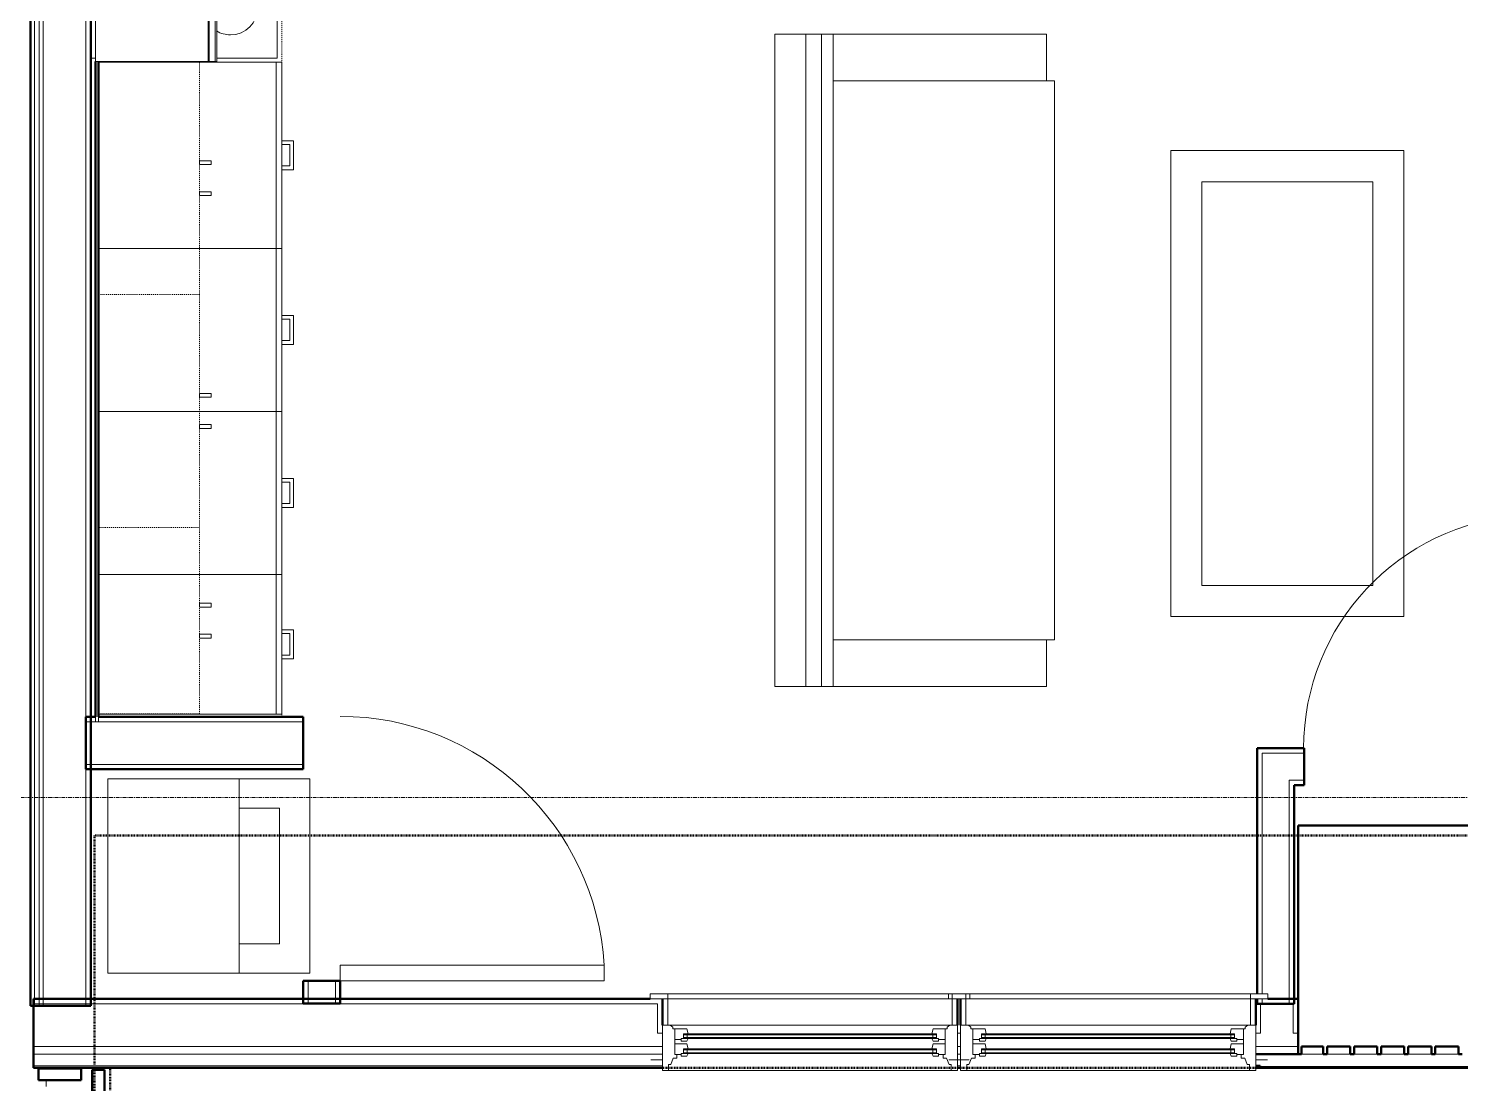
# Model space of a CAD drawing. Header units: inches. Extents: x -4217 to -1814, y 9706 to 12425.
# Drawn here: x -3410.5 to -3226.2, y 11245.4 to 11381.2 of the extents above; entities that cross this region are included whole.
import ezdxf

# ---------------------------------------------------------------- set-up
doc = ezdxf.new("R2010")
doc.units = ezdxf.units.IN
doc.header["$MEASUREMENT"] = 0
for name, pattern in [('Dash', [0.25, 0.125, -0.125]), ('Dash 1_16_', [0.125, 0.0625, -0.0625]), ('Grid Line 1_2_', [0.875, 0.5, -0.125, 0.125, -0.125])]:
    doc.linetypes.add(name, pattern=pattern)
for name, color, linetype, lineweight in [('A-DOOR-1', 7, 'Continuous', 9), ('A-DOOR-2', 50, 'Continuous', 20), ('A-FLOR-1', 10, 'Continuous', 13), ('A-GENM-2', 7, 'Continuous', 9), ('A-GENM-3', 250, 'Continuous', 50), ('A-GLAZ-2', 250, 'Continuous', 50), ('A-GLAZ-3', 7, 'Continuous', 9), ('A-GLAZ-4', 50, 'Continuous', 20), ('A-GLAZ-CWMG-2', 250, 'Continuous', 50), ('A-WALL', 113, 'Continuous', 13), ('A-WALL-3', 250, 'Continuous', 50), ('A-WALL-4', 10, 'Continuous', 13), ('C-PROP-LINE-2', 91, 'Dash 1_16_', 50), ('I-FURN', 30, 'Continuous', 9), ('I-FURN-1', 7, 'Continuous', 9), ('I-WALL-3', 2, 'Continuous', 50), ('P-SANR-FIXT-2', 7, 'Continuous', 9), ('Q-CASE-3', 7, 'Continuous', 9), ('Q-CASE-4', 7, 'Dash', 9), ('Q-CASE-HDLN-1', 7, 'Dash', 9), ('Q-SPCQ-1', 7, 'Continuous', 9), ('S-GRID-1', 1, 'Grid Line 1_2_', 9)]:
    doc.layers.add(name, color=color, linetype=linetype, lineweight=lineweight)

msp = doc.modelspace()

# ---------------------------------------------------------------- linework, layer by layer
at = {"layer": 'A-DOOR-1'}
for centre, radius, start, end in [((-3216.27618, 11288.5394), 30.06659, 93.8140748, 180), ((-3370.42233, 11258.58149), 34.06659, 3.365687, 90)]:
    msp.add_arc(centre, radius, start, end, dxfattribs=at)
at = {"layer": 'A-DOOR-2'}
for p, q in [((-3370.42233, 11260.58149), (-3336.4145, 11260.58149)), ((-3370.42233, 11258.58149), (-3370.42233, 11260.58149)), ((-3336.4145, 11258.58149), (-3336.4145, 11260.58149)), ((-3370.42233, 11258.58149), (-3336.4145, 11258.58149))]:
    msp.add_line(p, q, dxfattribs=at)
at = {"layer": 'A-FLOR-1'}
for p, q in [((-3408.29874, 11247.2894), (-3408.29874, 11247.3894)), ((-3408.29874, 11244.96205), (-3408.29874, 11245.7894))]:
    msp.add_line(p, q, dxfattribs=at)
at = {"layer": 'A-GENM-2'}
for p, q in [((-3243.82982, 11249.1394), (-3246.62669, 11249.1394)), ((-3240.34544, 11249.1394), (-3243.32982, 11249.1394)), ((-3236.86107, 11249.1394), (-3239.84544, 11249.1394)), ((-3233.37669, 11249.1394), (-3236.36107, 11249.1394)), ((-3229.89232, 11249.1394), (-3232.87669, 11249.1394)), ((-3226.40794, 11249.1394), (-3229.39232, 11249.1394))]:
    msp.add_line(p, q, dxfattribs=at)
at = {"layer": 'A-GENM-3'}
for p, q in [((-3219.18919, 11278.5769), (-3247.06419, 11278.5769)), ((-3247.06419, 11278.5769), (-3247.06419, 11249.1394)), ((-3246.62669, 11249.1394), (-3246.62669, 11250.1394)), ((-3246.62669, 11250.1394), (-3243.82982, 11250.1394)), ((-3243.82982, 11250.1394), (-3243.82982, 11249.1394)), ((-3243.32982, 11249.1394), (-3243.32982, 11250.1394)), ((-3243.32982, 11250.1394), (-3240.34544, 11250.1394)), ((-3240.34544, 11250.1394), (-3240.34544, 11249.1394)), ((-3239.84544, 11249.1394), (-3239.84544, 11250.1394)), ((-3239.84544, 11250.1394), (-3236.86107, 11250.1394)), ((-3236.86107, 11250.1394), (-3236.86107, 11249.1394)), ((-3236.36107, 11249.1394), (-3236.36107, 11250.1394)), ((-3236.36107, 11250.1394), (-3233.37669, 11250.1394)), ((-3233.37669, 11250.1394), (-3233.37669, 11249.1394)), ((-3232.87669, 11249.1394), (-3232.87669, 11250.1394)), ((-3232.87669, 11250.1394), (-3229.89232, 11250.1394)), ((-3229.89232, 11250.1394), (-3229.89232, 11249.1394)), ((-3229.39232, 11249.1394), (-3229.39232, 11250.1394)), ((-3229.39232, 11250.1394), (-3226.40794, 11250.1394)), ((-3226.40794, 11250.1394), (-3226.40794, 11249.1394)), ((-3247.06419, 11249.1394), (-3246.62669, 11249.1394)), ((-3243.82982, 11249.1394), (-3243.32982, 11249.1394)), ((-3240.34544, 11249.1394), (-3239.84544, 11249.1394)), ((-3236.86107, 11249.1394), (-3236.36107, 11249.1394)), ((-3233.37669, 11249.1394), (-3232.87669, 11249.1394)), ((-3229.89232, 11249.1394), (-3229.39232, 11249.1394)), ((-3226.40794, 11249.1394), (-3225.90794, 11249.1394))]:
    msp.add_line(p, q, dxfattribs=at)
at = {"layer": 'A-GLAZ-2'}
for p, q in [((-3251.94796, 11247.4519), (-3213.92452, 11247.4519)), ((-3213.92452, 11247.3894), (-3251.94796, 11247.3894))]:
    msp.add_line(p, q, dxfattribs=at)
at = {"layer": 'A-GLAZ-3'}
for p, q in [((-3330.49796, 11256.8894), (-3289.34952, 11256.8894)), ((-3330.49796, 11256.2644), (-3330.49796, 11256.8894)), ((-3289.34952, 11256.2644), (-3330.49796, 11256.2644)), ((-3328.87296, 11256.2644), (-3290.97452, 11256.2644)), ((-3328.87296, 11252.8894), (-3328.87296, 11256.2644)), ((-3328.24796, 11256.2644), (-3328.24796, 11256.8894)), ((-3328.24796, 11252.8894), (-3328.24796, 11256.2644)), ((-3250.94952, 11256.8894), (-3292.09796, 11256.8894)), ((-3292.09796, 11256.8894), (-3292.09796, 11256.2644)), ((-3292.09796, 11256.2644), (-3250.94952, 11256.2644)), ((-3291.59952, 11256.2644), (-3291.59952, 11256.8894)), ((-3291.59952, 11252.8894), (-3291.59952, 11256.2644)), ((-3290.97452, 11256.2644), (-3290.97452, 11252.8894)), ((-3252.57452, 11256.2644), (-3290.47296, 11256.2644)), ((-3290.47296, 11256.2644), (-3290.47296, 11252.8894)), ((-3289.84796, 11256.2644), (-3289.84796, 11256.8894)), ((-3289.84796, 11252.8894), (-3289.84796, 11256.2644)), ((-3289.34952, 11256.8894), (-3289.34952, 11256.2644)), ((-3253.19952, 11256.2644), (-3253.19952, 11256.8894)), ((-3253.19952, 11252.8894), (-3253.19952, 11256.2644)), ((-3252.57452, 11252.8894), (-3252.57452, 11256.2644)), ((-3250.94952, 11256.2644), (-3250.94952, 11256.8894)), ((-3290.97452, 11252.8894), (-3328.87296, 11252.8894)), ((-3326.21671, 11251.6394), (-3325.62296, 11251.6394)), ((-3325.74796, 11251.2644), (-3325.74796, 11251.6394)), ((-3325.62296, 11251.7644), (-3294.22452, 11251.7644)), ((-3325.62296, 11251.6394), (-3294.22452, 11251.6394)), ((-3293.63077, 11251.6394), (-3294.22452, 11251.6394)), ((-3294.09952, 11251.2644), (-3294.09952, 11251.6394)), ((-3290.47296, 11252.8894), (-3252.57452, 11252.8894)), ((-3287.81671, 11251.6394), (-3287.22296, 11251.6394)), ((-3287.34796, 11251.2644), (-3287.34796, 11251.6394)), ((-3255.82452, 11251.7644), (-3287.22296, 11251.7644)), ((-3255.82452, 11251.6394), (-3287.22296, 11251.6394)), ((-3255.23077, 11251.6394), (-3255.82452, 11251.6394)), ((-3255.69952, 11251.2644), (-3255.69952, 11251.6394)), ((-3326.21671, 11251.2644), (-3325.62296, 11251.2644)), ((-3326.21671, 11249.7019), (-3325.62296, 11249.7019)), ((-3325.74796, 11249.3269), (-3325.74796, 11249.7019)), ((-3325.62296, 11251.2644), (-3294.22452, 11251.2644)), ((-3325.62296, 11251.1394), (-3294.22452, 11251.1394)), ((-3325.62296, 11249.8269), (-3294.22452, 11249.8269)), ((-3325.62296, 11249.7019), (-3294.22452, 11249.7019)), ((-3293.63077, 11251.2644), (-3294.22452, 11251.2644)), ((-3293.63077, 11249.7019), (-3294.22452, 11249.7019)), ((-3294.09952, 11249.3269), (-3294.09952, 11249.7019)), ((-3287.81671, 11251.2644), (-3287.22296, 11251.2644)), ((-3287.81671, 11249.7019), (-3287.22296, 11249.7019)), ((-3287.34796, 11249.3269), (-3287.34796, 11249.7019)), ((-3255.82452, 11251.2644), (-3287.22296, 11251.2644)), ((-3255.82452, 11251.1394), (-3287.22296, 11251.1394)), ((-3255.82452, 11249.8269), (-3287.22296, 11249.8269)), ((-3255.82452, 11249.7019), (-3287.22296, 11249.7019)), ((-3255.23077, 11251.2644), (-3255.82452, 11251.2644)), ((-3255.23077, 11249.7019), (-3255.82452, 11249.7019)), ((-3255.69952, 11249.3269), (-3255.69952, 11249.7019)), ((-3326.21671, 11249.3269), (-3325.62296, 11249.3269)), ((-3325.62296, 11249.3269), (-3294.22452, 11249.3269)), ((-3325.62296, 11249.2019), (-3294.22452, 11249.2019)), ((-3293.63077, 11249.3269), (-3294.22452, 11249.3269)), ((-3287.81671, 11249.3269), (-3287.22296, 11249.3269)), ((-3255.82452, 11249.3269), (-3287.22296, 11249.3269)), ((-3255.82452, 11249.2019), (-3287.22296, 11249.2019)), ((-3255.23077, 11249.3269), (-3255.82452, 11249.3269))]:
    msp.add_line(p, q, dxfattribs=at)
at = {"layer": 'A-GLAZ-4'}
for p, q in [((-3328.93546, 11252.8894), (-3290.91202, 11252.8894)), ((-3328.93546, 11247.0144), (-3328.93546, 11252.8894)), ((-3327.59171, 11252.60924), (-3327.92559, 11252.8894)), ((-3327.59171, 11252.60924), (-3327.59171, 11252.3894)), ((-3327.59171, 11252.3894), (-3325.77921, 11252.3894)), ((-3327.34171, 11249.0769), (-3327.34171, 11252.3894)), ((-3326.21671, 11251.1394), (-3326.21671, 11251.7644)), ((-3325.62296, 11251.7644), (-3326.21671, 11251.7644)), ((-3325.77921, 11252.3894), (-3325.62296, 11251.7644)), ((-3294.06827, 11252.3894), (-3294.22452, 11251.7644)), ((-3294.22452, 11251.7644), (-3293.63077, 11251.7644)), ((-3292.25577, 11252.3894), (-3294.06827, 11252.3894)), ((-3293.63077, 11251.1394), (-3293.63077, 11251.7644)), ((-3292.50577, 11249.0769), (-3292.50577, 11252.3894)), ((-3292.25577, 11252.60924), (-3291.92189, 11252.8894)), ((-3292.25577, 11252.60924), (-3292.25577, 11252.3894)), ((-3290.91202, 11252.8894), (-3290.91202, 11247.0144)), ((-3252.51202, 11252.8894), (-3290.53546, 11252.8894)), ((-3290.53546, 11252.8894), (-3290.53546, 11247.0144)), ((-3289.19171, 11252.60924), (-3289.52559, 11252.8894)), ((-3289.19171, 11252.60924), (-3289.19171, 11252.3894)), ((-3289.19171, 11252.3894), (-3287.37921, 11252.3894)), ((-3288.94171, 11249.0769), (-3288.94171, 11252.3894)), ((-3287.81671, 11251.1394), (-3287.81671, 11251.7644)), ((-3287.22296, 11251.7644), (-3287.81671, 11251.7644)), ((-3287.37921, 11252.3894), (-3287.22296, 11251.7644)), ((-3255.66827, 11252.3894), (-3255.82452, 11251.7644)), ((-3255.82452, 11251.7644), (-3255.23077, 11251.7644)), ((-3253.85577, 11252.3894), (-3255.66827, 11252.3894)), ((-3255.23077, 11251.1394), (-3255.23077, 11251.7644)), ((-3254.10577, 11249.0769), (-3254.10577, 11252.3894)), ((-3253.85577, 11252.60924), (-3253.52189, 11252.8894)), ((-3253.85577, 11252.60924), (-3253.85577, 11252.3894)), ((-3252.51202, 11247.0144), (-3252.51202, 11252.8894)), ((-3327.34171, 11251.0144), (-3326.49796, 11251.0144)), ((-3327.34171, 11250.4519), (-3325.77921, 11250.4519)), ((-3326.49796, 11251.1394), (-3326.49796, 11250.79565)), ((-3325.62608, 11251.1394), (-3326.49796, 11251.1394)), ((-3325.77921, 11250.79565), (-3326.49796, 11250.79565)), ((-3326.21671, 11249.2019), (-3326.21671, 11249.8269)), ((-3325.62296, 11249.8269), (-3326.21671, 11249.8269)), ((-3325.77921, 11250.79565), (-3325.62608, 11251.1394)), ((-3325.77921, 11250.4519), (-3325.62296, 11249.8269)), ((-3294.06827, 11250.4519), (-3294.22452, 11249.8269)), ((-3294.22452, 11249.8269), (-3293.63077, 11249.8269)), ((-3294.06827, 11250.79565), (-3294.22139, 11251.1394)), ((-3294.22139, 11251.1394), (-3293.34952, 11251.1394)), ((-3294.06827, 11250.79565), (-3293.34952, 11250.79565)), ((-3292.50577, 11250.4519), (-3294.06827, 11250.4519)), ((-3293.63077, 11249.2019), (-3293.63077, 11249.8269)), ((-3293.34952, 11251.1394), (-3293.34952, 11250.79565)), ((-3292.50577, 11251.0144), (-3293.34952, 11251.0144)), ((-3288.94171, 11251.0144), (-3288.09796, 11251.0144)), ((-3288.94171, 11250.4519), (-3287.37921, 11250.4519)), ((-3288.09796, 11251.1394), (-3288.09796, 11250.79565)), ((-3287.22608, 11251.1394), (-3288.09796, 11251.1394)), ((-3287.37921, 11250.79565), (-3288.09796, 11250.79565)), ((-3287.81671, 11249.2019), (-3287.81671, 11249.8269)), ((-3287.22296, 11249.8269), (-3287.81671, 11249.8269)), ((-3287.37921, 11250.79565), (-3287.22608, 11251.1394)), ((-3287.37921, 11250.4519), (-3287.22296, 11249.8269)), ((-3255.66827, 11250.4519), (-3255.82452, 11249.8269)), ((-3255.82452, 11249.8269), (-3255.23077, 11249.8269)), ((-3255.66827, 11250.79565), (-3255.82139, 11251.1394)), ((-3255.82139, 11251.1394), (-3254.94952, 11251.1394)), ((-3255.66827, 11250.79565), (-3254.94952, 11250.79565)), ((-3254.10577, 11250.4519), (-3255.66827, 11250.4519)), ((-3255.23077, 11249.2019), (-3255.23077, 11249.8269)), ((-3254.94952, 11251.1394), (-3254.94952, 11250.79565)), ((-3254.10577, 11251.0144), (-3254.94952, 11251.0144)), ((-3328.93546, 11248.3894), (-3330.43546, 11248.3894)), ((-3327.84827, 11247.8269), (-3327.52921, 11248.6394)), ((-3327.52921, 11248.6394), (-3327.06046, 11248.6394)), ((-3327.34171, 11249.0769), (-3326.49796, 11249.0769)), ((-3327.06046, 11248.6394), (-3327.06046, 11249.0769)), ((-3326.49796, 11249.2019), (-3326.49796, 11248.85815)), ((-3325.62608, 11249.2019), (-3326.49796, 11249.2019)), ((-3325.77921, 11248.85815), (-3326.49796, 11248.85815)), ((-3325.77921, 11248.85815), (-3325.62608, 11249.2019)), ((-3294.06827, 11248.85815), (-3294.22139, 11249.2019)), ((-3294.22139, 11249.2019), (-3293.34952, 11249.2019)), ((-3294.06827, 11248.85815), (-3293.34952, 11248.85815)), ((-3293.34952, 11249.2019), (-3293.34952, 11248.85815)), ((-3292.50577, 11249.0769), (-3293.34952, 11249.0769)), ((-3292.78702, 11248.6394), (-3292.78702, 11249.0769)), ((-3292.31827, 11248.6394), (-3292.78702, 11248.6394)), ((-3291.9992, 11247.8269), (-3292.31827, 11248.6394)), ((-3290.53546, 11248.3894), (-3292.03546, 11248.3894)), ((-3290.91202, 11248.3894), (-3289.41202, 11248.3894)), ((-3289.44827, 11247.8269), (-3289.12921, 11248.6394)), ((-3289.12921, 11248.6394), (-3288.66046, 11248.6394)), ((-3288.94171, 11249.0769), (-3288.09796, 11249.0769)), ((-3288.66046, 11248.6394), (-3288.66046, 11249.0769)), ((-3288.09796, 11249.2019), (-3288.09796, 11248.85815)), ((-3287.22608, 11249.2019), (-3288.09796, 11249.2019)), ((-3287.37921, 11248.85815), (-3288.09796, 11248.85815)), ((-3287.37921, 11248.85815), (-3287.22608, 11249.2019)), ((-3255.66827, 11248.85815), (-3255.82139, 11249.2019)), ((-3255.82139, 11249.2019), (-3254.94952, 11249.2019)), ((-3255.66827, 11248.85815), (-3254.94952, 11248.85815)), ((-3254.94952, 11249.2019), (-3254.94952, 11248.85815)), ((-3254.10577, 11249.0769), (-3254.94952, 11249.0769)), ((-3254.38702, 11248.6394), (-3254.38702, 11249.0769)), ((-3253.91827, 11248.6394), (-3254.38702, 11248.6394)), ((-3253.5992, 11247.8269), (-3253.91827, 11248.6394)), ((-3252.51202, 11248.3894), (-3251.01202, 11248.3894)), ((-3290.91202, 11247.0144), (-3328.93546, 11247.0144)), ((-3328.12296, 11247.8269), (-3327.84827, 11247.8269)), ((-3328.12296, 11247.0144), (-3328.12296, 11247.8269)), ((-3291.72452, 11247.8269), (-3291.9992, 11247.8269)), ((-3291.72452, 11247.0144), (-3291.72452, 11247.8269)), ((-3290.53546, 11247.0144), (-3252.51202, 11247.0144)), ((-3289.72296, 11247.8269), (-3289.44827, 11247.8269)), ((-3289.72296, 11247.0144), (-3289.72296, 11247.8269)), ((-3253.32452, 11247.8269), (-3253.5992, 11247.8269)), ((-3253.32452, 11247.0144), (-3253.32452, 11247.8269))]:
    msp.add_line(p, q, dxfattribs=at)
at = {"layer": 'A-GLAZ-CWMG-2'}
for p, q in [((-3403.79874, 11247.2894), (-3409.29874, 11247.2894)), ((-3409.29874, 11247.2894), (-3409.29874, 11245.7894)), ((-3403.79874, 11245.7894), (-3403.79874, 11247.2894)), ((-3409.29874, 11245.7894), (-3403.79874, 11245.7894))]:
    msp.add_line(p, q, dxfattribs=at)
at = {"layer": 'A-WALL'}
for p, q in [((-3409.79874, 11647.8644), (-3409.79874, 11255.3644)), ((-3409.17374, 11647.2394), (-3409.17374, 11255.3644)), ((-3408.67374, 11646.7394), (-3408.67374, 11255.3644)), ((-3403.17374, 11641.2394), (-3403.17374, 11255.3644))]:
    msp.add_line(p, q, dxfattribs=at)
at = {"layer": 'A-WALL-3'}
for p, q in [((-3401.92374, 11376.9808), (-3401.92374, 11292.58149)), ((-3401.54874, 11292.58149), (-3401.54874, 11376.9808)), ((-3401.92374, 11292.58149), (-3403.17374, 11292.58149)), ((-3403.17374, 11292.58149), (-3403.17374, 11285.83149)), ((-3375.17233, 11292.58149), (-3401.54874, 11292.58149)), ((-3375.17233, 11285.83149), (-3375.17233, 11292.58149)), ((-3251.69874, 11288.5394), (-3252.32374, 11288.5394)), ((-3252.32374, 11288.5394), (-3252.32374, 11256.8894)), ((-3247.57374, 11288.5394), (-3251.69874, 11288.5394)), ((-3246.27618, 11288.5394), (-3247.57374, 11288.5394)), ((-3246.27618, 11283.7894), (-3246.27618, 11288.5394)), ((-3403.17374, 11285.83149), (-3375.17233, 11285.83149)), ((-3247.57374, 11255.6394), (-3247.57374, 11283.7894)), ((-3247.57374, 11283.7894), (-3246.27618, 11283.7894)), ((-3370.42233, 11258.58149), (-3375.17233, 11258.58149)), ((-3375.17233, 11258.58149), (-3375.17233, 11255.64399)), ((-3370.42233, 11255.64399), (-3370.42233, 11258.58149)), ((-3330.49796, 11256.2644), (-3409.92374, 11256.2644)), ((-3409.92374, 11256.2644), (-3409.92374, 11247.3894)), ((-3375.17233, 11255.64399), (-3370.42233, 11255.64399)), ((-3328.93546, 11252.8894), (-3328.93546, 11256.2644)), ((-3290.91202, 11256.2644), (-3290.91202, 11252.8894)), ((-3290.53546, 11252.8894), (-3290.53546, 11256.2644)), ((-3252.51202, 11256.2644), (-3252.51202, 11252.8894)), ((-3252.32374, 11256.2644), (-3252.32374, 11255.6394)), ((-3252.32374, 11255.6394), (-3247.57374, 11255.6394)), ((-3247.06419, 11256.2644), (-3250.94952, 11256.2644)), ((-3247.06419, 11249.1394), (-3247.06419, 11256.2644)), ((-3252.51202, 11249.1394), (-3247.06419, 11249.1394)), ((-3409.92374, 11247.3894), (-3328.93546, 11247.3894)), ((-3400.79874, 11247.1269), (-3402.37354, 11247.1269)), ((-3402.37354, 11247.1269), (-3402.37354, 11107.2394)), ((-3400.79874, 11107.2394), (-3400.79874, 11247.1269)), ((-3290.91202, 11247.3894), (-3290.53546, 11247.3894)), ((-3251.94796, 11247.6394), (-3252.51202, 11247.6394)), ((-3252.51202, 11247.3894), (-3251.94796, 11247.3894)), ((-3251.94796, 11247.3894), (-3251.94796, 11247.6394))]:
    msp.add_line(p, q, dxfattribs=at)
at = {"layer": 'A-WALL-4'}
for p, q in [((-3401.92374, 11291.95649), (-3401.92374, 11292.58149)), ((-3401.54874, 11291.95649), (-3401.54874, 11292.58149)), ((-3403.17374, 11291.95649), (-3401.92374, 11291.95649)), ((-3401.92374, 11291.95649), (-3401.54874, 11291.95649)), ((-3401.54874, 11291.95649), (-3401.92374, 11291.95649)), ((-3401.54874, 11291.95649), (-3375.17233, 11291.95649)), ((-3251.69874, 11287.9144), (-3251.69874, 11256.8894)), ((-3251.69874, 11287.9144), (-3248.19874, 11287.9144)), ((-3248.19874, 11287.9144), (-3247.57374, 11287.9144)), ((-3246.27618, 11287.9144), (-3247.57374, 11287.9144)), ((-3403.17374, 11286.45649), (-3375.17233, 11286.45649)), ((-3248.19874, 11284.4144), (-3248.19874, 11255.6394)), ((-3248.19874, 11284.4144), (-3247.57374, 11284.4144)), ((-3246.27618, 11284.4144), (-3247.57374, 11284.4144)), ((-3374.54733, 11258.58149), (-3374.54733, 11255.64399)), ((-3371.04733, 11258.58149), (-3371.04733, 11255.64399)), ((-3329.56046, 11255.6394), (-3409.92374, 11255.6394)), ((-3329.56046, 11251.8269), (-3329.56046, 11255.6394)), ((-3251.88702, 11255.6394), (-3251.88702, 11251.8269)), ((-3247.68919, 11255.6394), (-3251.88702, 11255.6394)), ((-3251.69874, 11256.2644), (-3251.69874, 11255.6394)), ((-3247.68919, 11251.8269), (-3247.68919, 11255.6394)), ((-3329.56046, 11251.8269), (-3328.93546, 11251.8269)), ((-3290.91202, 11251.8269), (-3290.53546, 11251.8269)), ((-3252.51202, 11251.8269), (-3251.88702, 11251.8269)), ((-3247.68919, 11251.8269), (-3247.06419, 11251.8269)), ((-3409.92374, 11250.1394), (-3328.93546, 11250.1394)), ((-3290.91202, 11250.1394), (-3290.53546, 11250.1394)), ((-3252.51202, 11250.1394), (-3247.06419, 11250.1394)), ((-3409.92374, 11249.1394), (-3328.93546, 11249.1394)), ((-3290.91202, 11249.1394), (-3290.53546, 11249.1394)), ((-3409.92374, 11247.6394), (-3328.93546, 11247.6394)), ((-3290.91202, 11247.6394), (-3290.53546, 11247.6394))]:
    msp.add_line(p, q, dxfattribs=at)
at = {"layer": 'C-PROP-LINE-2'}
for p, q in [((-2099.26202, 11277.2894), (-3402.04874, 11277.2894)), ((-3402.04874, 11277.2894), (-3402.04874, 10821.4894)), ((-2068.92374, 11247.3894), (-3400.04874, 11247.3894)), ((-3400.04874, 11247.3894), (-3400.04874, 10851.3894))]:
    msp.add_line(p, q, dxfattribs=at)
at = {"layer": 'I-FURN'}
for p, q in [((-3310.44874, 11380.51459), (-3310.44874, 11296.51459)), ((-3310.44874, 11380.51459), (-3306.94874, 11380.51459)), ((-3310.44874, 11296.51459), (-3310.44874, 11380.51459)), ((-3308.44874, 11380.51459), (-3308.44874, 11296.51459)), ((-3306.94874, 11380.51459), (-3279.44874, 11380.51459)), ((-3306.94874, 11380.51459), (-3306.94874, 11296.51459)), ((-3279.44874, 11380.51459), (-3279.44874, 11374.51459)), ((-3279.44874, 11374.51459), (-3306.94874, 11374.51459)), ((-3279.44874, 11374.51459), (-3278.44874, 11374.51459)), ((-3278.44874, 11374.51459), (-3278.44874, 11302.51459)), ((-3306.94874, 11302.51459), (-3279.44874, 11302.51459)), ((-3278.44874, 11302.51459), (-3279.44874, 11302.51459)), ((-3279.44874, 11302.51459), (-3279.44874, 11296.51459)), ((-3306.94874, 11296.51459), (-3310.44874, 11296.51459)), ((-3279.44874, 11296.51459), (-3306.94874, 11296.51459))]:
    msp.add_line(p, q, dxfattribs=at)
at = {"layer": 'I-FURN-1'}
for p, q in [((-3314.44874, 11380.51459), (-3310.44874, 11380.51459)), ((-3314.44874, 11296.51459), (-3314.44874, 11380.51459)), ((-3263.44874, 11365.51459), (-3233.44874, 11365.51459)), ((-3263.44874, 11305.51459), (-3263.44874, 11365.51459)), ((-3233.44874, 11365.51459), (-3233.44874, 11305.51459)), ((-3237.44874, 11361.51459), (-3259.44874, 11361.51459)), ((-3259.44874, 11361.51459), (-3259.44874, 11309.51459)), ((-3237.44874, 11309.51459), (-3237.44874, 11361.51459)), ((-3259.44874, 11309.51459), (-3237.44874, 11309.51459)), ((-3233.44874, 11305.51459), (-3263.44874, 11305.51459)), ((-3310.44874, 11296.51459), (-3314.44874, 11296.51459))]:
    msp.add_line(p, q, dxfattribs=at)
at = {"layer": 'I-WALL-3'}
for p, q in [((-3410.29874, 11648.3644), (-3410.29874, 11255.3644)), ((-3402.54874, 11255.3644), (-3402.54874, 11640.6144)), ((-3410.29874, 11255.3644), (-3402.54874, 11255.3644))]:
    msp.add_line(p, q, dxfattribs=at)
at = {"layer": 'P-SANR-FIXT-2'}
for p, q in [((-3400.33483, 11284.58149), (-3374.33483, 11284.58149)), ((-3400.33483, 11284.58149), (-3400.33483, 11259.58149)), ((-3383.42858, 11284.58149), (-3383.42858, 11259.58149)), ((-3374.33483, 11284.58149), (-3374.33483, 11259.58149)), ((-3383.42858, 11280.83149), (-3378.24108, 11280.83149)), ((-3378.24108, 11280.83149), (-3378.24108, 11263.33149)), ((-3378.24108, 11263.33149), (-3383.42858, 11263.33149)), ((-3374.33483, 11259.58149), (-3400.33483, 11259.58149))]:
    msp.add_line(p, q, dxfattribs=at)
at = {"layer": 'Q-CASE-3'}
for p, q in [((-3401.92374, 11406.86269), (-3401.92374, 11376.9808)), ((-3387.43555, 11406.86269), (-3387.43555, 11376.9808)), ((-3387.31744, 11376.9808), (-3387.31744, 11406.86269)), ((-3386.53004, 11376.9808), (-3386.53004, 11406.86269)), ((-3386.3244, 11376.9808), (-3386.3244, 11406.86269)), ((-3387.43555, 11376.9808), (-3401.92374, 11376.9808)), ((-3401.54874, 11376.92519), (-3378.67374, 11376.92519)), ((-3386.53004, 11376.9808), (-3387.31744, 11376.9808)), ((-3386.3244, 11376.9808), (-3386.53004, 11376.9808)), ((-3377.92374, 11376.92519), (-3378.67374, 11376.92519)), ((-3378.67374, 11376.92519), (-3378.67374, 11352.92519)), ((-3377.92374, 11352.92519), (-3377.92374, 11376.92519)), ((-3376.42374, 11366.80019), (-3377.92374, 11366.80019)), ((-3377.92374, 11366.80019), (-3377.92374, 11366.30081)), ((-3377.92374, 11366.30081), (-3376.92311, 11366.30081)), ((-3376.92311, 11366.30081), (-3376.92311, 11363.54956)), ((-3376.42374, 11363.05019), (-3376.42374, 11366.80019)), ((-3388.54874, 11363.7308), (-3388.54874, 11364.21924)), ((-3387.04948, 11364.21924), (-3388.54874, 11364.21924)), ((-3387.04948, 11363.7308), (-3387.04948, 11364.21924)), ((-3388.54874, 11363.7308), (-3387.04948, 11363.7308)), ((-3377.92374, 11363.05019), (-3377.92374, 11363.54956)), ((-3376.92311, 11363.54956), (-3377.92374, 11363.54956)), ((-3377.92374, 11363.05019), (-3376.42374, 11363.05019)), ((-3388.54874, 11359.7308), (-3388.54874, 11360.21924)), ((-3387.04948, 11360.21924), (-3388.54874, 11360.21924)), ((-3388.54874, 11359.7308), (-3387.04948, 11359.7308)), ((-3387.04948, 11359.7308), (-3387.04948, 11360.21924)), ((-3378.67374, 11352.92519), (-3401.54874, 11352.92519)), ((-3401.54874, 11352.92519), (-3378.67374, 11352.92519)), ((-3378.67374, 11352.92519), (-3377.92374, 11352.92519)), ((-3377.92374, 11352.92519), (-3378.67374, 11352.92519)), ((-3378.67374, 11352.92519), (-3378.67374, 11331.92519)), ((-3377.92374, 11331.92519), (-3377.92374, 11352.92519)), ((-3376.42374, 11344.30019), (-3377.92374, 11344.30019)), ((-3377.92374, 11344.30019), (-3377.92374, 11343.80081)), ((-3377.92374, 11343.80081), (-3376.92311, 11343.80081)), ((-3376.92311, 11343.80081), (-3376.92311, 11341.04956)), ((-3376.42374, 11340.55019), (-3376.42374, 11344.30019)), ((-3377.92374, 11340.55019), (-3377.92374, 11341.04956)), ((-3376.92311, 11341.04956), (-3377.92374, 11341.04956)), ((-3377.92374, 11340.55019), (-3376.42374, 11340.55019)), ((-3388.54874, 11333.74235), (-3388.54874, 11334.2308)), ((-3387.04948, 11334.2308), (-3388.54874, 11334.2308)), ((-3388.54874, 11333.74235), (-3387.04948, 11333.74235)), ((-3387.04948, 11333.74235), (-3387.04948, 11334.2308)), ((-3378.67374, 11331.92519), (-3401.54874, 11331.92519)), ((-3378.67374, 11331.92519), (-3401.54874, 11331.92519)), ((-3378.67374, 11331.92519), (-3377.92374, 11331.92519)), ((-3378.67374, 11331.92519), (-3377.92374, 11331.92519)), ((-3378.67374, 11310.92519), (-3378.67374, 11331.92519)), ((-3377.92374, 11331.92519), (-3377.92374, 11310.92519)), ((-3388.54874, 11329.74235), (-3388.54874, 11330.2308)), ((-3387.04948, 11330.2308), (-3388.54874, 11330.2308)), ((-3388.54874, 11329.74235), (-3387.04948, 11329.74235)), ((-3387.04948, 11329.74235), (-3387.04948, 11330.2308)), ((-3377.92374, 11322.80081), (-3377.92374, 11323.30019)), ((-3376.42374, 11323.30019), (-3377.92374, 11323.30019)), ((-3377.92374, 11322.80081), (-3376.92311, 11322.80081)), ((-3376.92311, 11322.80081), (-3376.92311, 11320.04956)), ((-3376.42374, 11319.55019), (-3376.42374, 11323.30019)), ((-3377.92374, 11320.04956), (-3377.92374, 11319.55019)), ((-3376.92311, 11320.04956), (-3377.92374, 11320.04956)), ((-3377.92374, 11319.55019), (-3376.42374, 11319.55019)), ((-3401.54874, 11310.92519), (-3378.67374, 11310.92519)), ((-3378.67374, 11310.92519), (-3401.54874, 11310.92519)), ((-3377.92374, 11310.92519), (-3378.67374, 11310.92519)), ((-3378.67374, 11310.92519), (-3377.92374, 11310.92519)), ((-3378.67374, 11292.92519), (-3378.67374, 11310.92519)), ((-3377.92374, 11310.92519), (-3377.92374, 11292.92519)), ((-3388.54874, 11306.7308), (-3388.54874, 11307.21924)), ((-3387.04948, 11307.21924), (-3388.54874, 11307.21924)), ((-3387.04948, 11306.7308), (-3387.04948, 11307.21924)), ((-3388.54874, 11306.7308), (-3387.04948, 11306.7308)), ((-3388.54874, 11302.7308), (-3388.54874, 11303.21924)), ((-3387.04948, 11303.21924), (-3388.54874, 11303.21924)), ((-3387.04948, 11302.7308), (-3387.04948, 11303.21924)), ((-3377.92374, 11303.30081), (-3377.92374, 11303.80019)), ((-3376.42374, 11303.80019), (-3377.92374, 11303.80019)), ((-3377.92374, 11303.30081), (-3376.92311, 11303.30081)), ((-3376.92311, 11303.30081), (-3376.92311, 11300.54956)), ((-3376.42374, 11300.05019), (-3376.42374, 11303.80019)), ((-3388.54874, 11302.7308), (-3387.04948, 11302.7308)), ((-3377.92374, 11300.54956), (-3377.92374, 11300.05019)), ((-3376.92311, 11300.54956), (-3377.92374, 11300.54956)), ((-3377.92374, 11300.05019), (-3376.42374, 11300.05019)), ((-3401.54874, 11292.92519), (-3378.67374, 11292.92519)), ((-3377.92374, 11292.92519), (-3378.67374, 11292.92519))]:
    msp.add_line(p, q, dxfattribs=at)
at = {"layer": 'Q-CASE-4'}
for p, q in [((-3388.54874, 11376.9808), (-3401.54874, 11376.9808)), ((-3401.54874, 11376.9808), (-3401.54874, 11346.9808)), ((-3388.54874, 11346.9808), (-3388.54874, 11376.9808)), ((-3401.54874, 11346.9808), (-3388.54874, 11346.9808)), ((-3401.54874, 11316.9808), (-3401.54874, 11346.9808)), ((-3401.54874, 11346.9808), (-3388.54874, 11346.9808)), ((-3388.54874, 11346.9808), (-3388.54874, 11316.9808)), ((-3388.54874, 11316.9808), (-3401.54874, 11316.9808)), ((-3388.54874, 11316.9808), (-3401.54874, 11316.9808)), ((-3401.54874, 11316.9808), (-3401.54874, 11292.9808)), ((-3388.54874, 11292.9808), (-3388.54874, 11316.9808)), ((-3401.54874, 11292.9808), (-3388.54874, 11292.9808))]:
    msp.add_line(p, q, dxfattribs=at)
at = {"layer": 'Q-CASE-HDLN-1'}
msp.add_line((-3377.92374, 11422.92519), (-3377.92374, 11292.58149), dxfattribs=at)
at = {"layer": 'Q-SPCQ-1'}
for p, q in [((-3378.54874, 11377.42519), (-3378.54874, 11407.42519)), ((-3402.54874, 11377.42519), (-3401.92374, 11377.42519)), ((-3387.43555, 11377.42519), (-3387.31744, 11377.42519)), ((-3386.3246, 11377.42519), (-3378.54874, 11377.42519))]:
    msp.add_line(p, q, dxfattribs=at)
for start, end in [(270, 90), (238.8184888, 270)]:
    msp.add_arc((-3384.54874, 11383.92519), 3.5, start, end, dxfattribs=at)
at = {"layer": 'S-GRID-1'}
msp.add_line((-1814.20638, 11282.1894), (-4168.71446, 11282.1894), dxfattribs=at)

doc.saveas('drawing.dxf')
